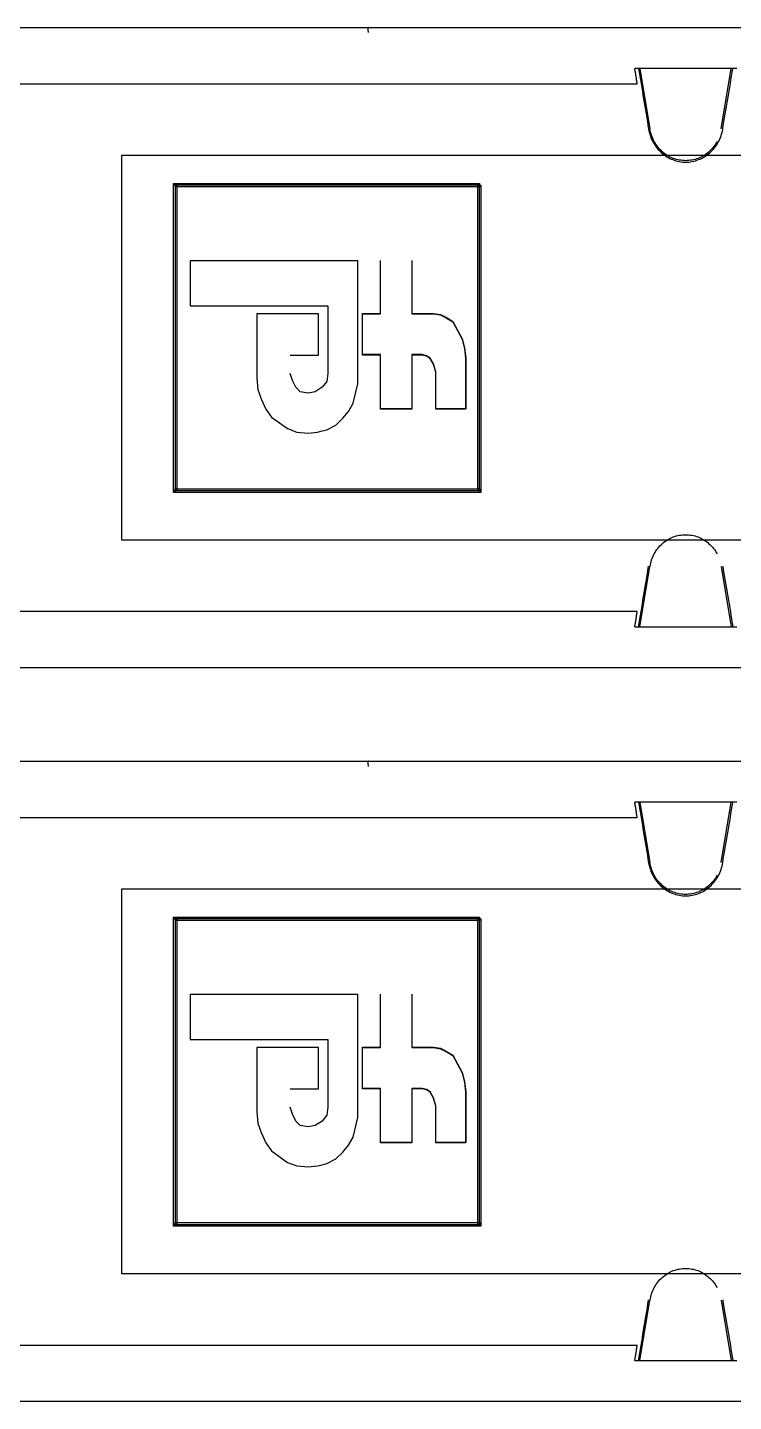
# Model space of a CAD drawing. Header units: metres. Extents: x 0 to 3575, y 0 to 842.
# Drawn here: x 248.7 to 257.15, y 284.52 to 300.96 of the extents above; entities that cross this region are included whole.
import ezdxf

# ---------------------------------------------------------------- set-up
doc = ezdxf.new("R2010")
doc.units = ezdxf.units.M
doc.layers.add('SCHEMATICS', color=7, linetype='Continuous')

msp = doc.modelspace()

# ---------------------------------------------------------------- linework, layer by layer
at = {"layer": 'SCHEMATICS', "color": 7}
for p, q in [((245.115, 300.964), (301.421, 300.964)), ((245.115, 300.964), (301.421, 300.964)), ((257.191, 300.472), (255.97, 300.472)), ((256.032, 300.472), (256.151, 299.749)), ((257.005, 299.749), (257.126, 300.472)), ((244.412, 300.288), (256, 300.288)), ((249.825, 294.828), (249.825, 299.435)), ((249.825, 299.435), (279.111, 299.435)), ((250.446, 299.077), (250.446, 299.096)), ((250.446, 299.096), (250.466, 299.096)), ((250.466, 299.077), (250.446, 299.077)), ((250.446, 295.419), (250.446, 299.077)), ((250.446, 299.077), (250.487, 299.077)), ((250.466, 299.096), (254.109, 299.096)), ((250.466, 299.096), (250.466, 299.077)), ((254.109, 299.055), (250.466, 299.055)), ((250.487, 299.077), (250.487, 295.419)), ((254.089, 295.419), (254.089, 299.077)), ((254.089, 299.077), (254.128, 299.077)), ((254.109, 299.096), (254.109, 299.055)), ((254.128, 299.077), (254.128, 295.419)), ((252.652, 298.169), (250.644, 298.169)), ((250.644, 298.169), (250.644, 297.633)), ((252.652, 296.698), (252.652, 298.169)), ((252.926, 297.541), (252.926, 298.174)), ((252.926, 297.537), (252.926, 298.169)), ((253.298, 298.174), (253.298, 297.541)), ((253.298, 298.169), (253.298, 297.537)), ((250.644, 297.633), (252.294, 297.633)), ((252.294, 297.633), (252.294, 296.822)), ((252.183, 297.537), (251.442, 297.537)), ((251.442, 297.537), (251.442, 296.766)), ((252.183, 297.042), (252.183, 297.537)), ((252.708, 297.047), (252.708, 297.541)), ((252.708, 297.541), (252.926, 297.541)), ((252.708, 297.042), (252.708, 297.537)), ((252.708, 297.537), (252.926, 297.537)), ((253.298, 297.541), (253.559, 297.541)), ((253.298, 297.537), (253.559, 297.537)), ((253.559, 297.541), (253.642, 297.527)), ((253.559, 297.537), (253.642, 297.522)), ((253.642, 297.527), (253.723, 297.486)), ((253.642, 297.522), (253.723, 297.481)), ((253.723, 297.486), (253.793, 297.445)), ((253.723, 297.481), (253.793, 297.44)), ((253.793, 297.445), (253.903, 297.238)), ((253.793, 297.44), (253.903, 297.234)), ((253.903, 297.238), (253.93, 297.129)), ((253.903, 297.234), (253.93, 297.124)), ((253.93, 297.129), (253.945, 297.004)), ((253.93, 297.124), (253.944, 297.001)), ((251.841, 297.042), (252.183, 297.042)), ((252.926, 297.047), (252.708, 297.047)), ((252.926, 297.042), (252.708, 297.042)), ((252.926, 296.4), (252.926, 297.047)), ((252.926, 296.395), (252.926, 297.042)), ((253.422, 297.047), (253.298, 297.047)), ((253.298, 297.047), (253.298, 296.4)), ((253.421, 297.042), (253.298, 297.042)), ((253.298, 297.042), (253.298, 296.395)), ((253.477, 297.028), (253.421, 297.042)), ((253.477, 297.033), (253.422, 297.047)), ((253.519, 297.004), (253.477, 297.033)), ((253.519, 297.001), (253.477, 297.028)), ((253.559, 296.936), (253.519, 297.004)), ((253.559, 296.932), (253.519, 297.001)), ((253.587, 296.841), (253.559, 296.936)), ((253.587, 296.836), (253.559, 296.932)), ((253.944, 297.001), (253.944, 296.395)), ((253.945, 297.004), (253.945, 296.4)), ((251.442, 296.766), (251.455, 296.629)), ((251.869, 296.739), (251.841, 296.822)), ((251.91, 296.657), (251.869, 296.739)), ((252.282, 296.725), (252.225, 296.657)), ((252.294, 296.822), (252.282, 296.725)), ((253.587, 296.4), (253.587, 296.841)), ((253.587, 296.395), (253.587, 296.836)), ((251.455, 296.629), (251.497, 296.519)), ((251.964, 296.601), (251.91, 296.657)), ((252.06, 296.588), (251.964, 296.601)), ((252.143, 296.601), (252.06, 296.588)), ((252.225, 296.657), (252.143, 296.601)), ((252.597, 296.465), (252.652, 296.698)), ((251.497, 296.519), (251.551, 296.395)), ((251.551, 296.395), (251.62, 296.299)), ((252.543, 296.367), (252.597, 296.465)), ((253.298, 296.4), (252.926, 296.4)), ((253.298, 296.395), (252.926, 296.395)), ((253.945, 296.4), (253.587, 296.4)), ((253.944, 296.395), (253.587, 296.395)), ((251.62, 296.299), (251.812, 296.162)), ((252.391, 296.203), (252.473, 296.285)), ((252.473, 296.285), (252.543, 296.367)), ((251.812, 296.162), (251.923, 296.12)), ((251.923, 296.12), (252.06, 296.106)), ((252.06, 296.106), (252.17, 296.12)), ((252.17, 296.12), (252.225, 296.134)), ((252.225, 296.134), (252.282, 296.148)), ((252.282, 296.148), (252.391, 296.203)), ((250.487, 295.419), (250.446, 295.419)), ((250.446, 295.398), (250.446, 295.419)), ((250.446, 295.419), (250.466, 295.419)), ((250.466, 295.398), (250.466, 295.439)), ((250.466, 295.439), (254.109, 295.439)), ((250.466, 295.419), (250.466, 295.398)), ((254.128, 295.419), (254.089, 295.419)), ((254.109, 295.439), (254.109, 295.398)), ((254.109, 295.398), (254.109, 295.419)), ((254.109, 295.419), (254.128, 295.419)), ((254.128, 295.419), (254.128, 295.398)), ((250.466, 295.398), (250.446, 295.398)), ((254.109, 295.398), (250.466, 295.398)), ((254.128, 295.398), (254.109, 295.398)), ((279.111, 294.828), (249.825, 294.828)), ((256.032, 293.788), (256.151, 294.512)), ((257.005, 294.512), (257.126, 293.788)), ((256, 293.972), (244.412, 293.972)), ((255.97, 293.788), (257.191, 293.788)), ((301.421, 293.298), (245.115, 293.298)), ((301.421, 293.298), (245.115, 293.298)), ((245.115, 292.18), (301.421, 292.18)), ((245.115, 292.18), (301.421, 292.18)), ((257.191, 291.689), (255.97, 291.689)), ((256.032, 291.689), (256.151, 290.966)), ((257.005, 290.966), (257.126, 291.689)), ((244.412, 291.505), (256, 291.505)), ((249.825, 286.044), (249.825, 290.651)), ((249.825, 290.651), (279.111, 290.651)), ((250.446, 290.294), (250.446, 290.313)), ((250.446, 290.313), (250.466, 290.313)), ((250.466, 290.313), (254.109, 290.313)), ((250.466, 290.313), (250.466, 290.294)), ((254.109, 290.313), (254.109, 290.273)), ((250.466, 290.294), (250.446, 290.294)), ((250.446, 286.636), (250.446, 290.294)), ((250.446, 290.294), (250.487, 290.294)), ((254.109, 290.273), (250.466, 290.273)), ((250.487, 290.294), (250.487, 286.636)), ((254.089, 286.636), (254.089, 290.294)), ((254.089, 290.294), (254.128, 290.294)), ((254.128, 290.294), (254.128, 286.636)), ((252.652, 289.386), (250.644, 289.386)), ((250.644, 289.386), (250.644, 288.849)), ((252.652, 287.914), (252.652, 289.386)), ((252.926, 288.758), (252.926, 289.39)), ((252.926, 288.753), (252.926, 289.386)), ((253.298, 289.39), (253.298, 288.758)), ((253.298, 289.386), (253.298, 288.753)), ((250.644, 288.849), (252.294, 288.849)), ((252.294, 288.849), (252.294, 288.038)), ((252.183, 288.753), (251.442, 288.753)), ((251.442, 288.753), (251.442, 287.983)), ((252.183, 288.259), (252.183, 288.753)), ((252.708, 288.264), (252.708, 288.758)), ((252.708, 288.758), (252.926, 288.758)), ((252.708, 288.259), (252.708, 288.753)), ((252.708, 288.753), (252.926, 288.753)), ((253.298, 288.758), (253.559, 288.758)), ((253.298, 288.753), (253.559, 288.753)), ((253.559, 288.758), (253.642, 288.744)), ((253.559, 288.753), (253.642, 288.739)), ((253.642, 288.744), (253.723, 288.703)), ((253.642, 288.739), (253.723, 288.698)), ((253.723, 288.703), (253.793, 288.662)), ((253.723, 288.698), (253.793, 288.657)), ((253.793, 288.662), (253.903, 288.456)), ((253.793, 288.657), (253.903, 288.451)), ((253.903, 288.456), (253.93, 288.346)), ((253.903, 288.451), (253.93, 288.341)), ((253.93, 288.346), (253.945, 288.222)), ((253.93, 288.341), (253.944, 288.218)), ((251.841, 288.259), (252.183, 288.259)), ((252.926, 288.264), (252.708, 288.264)), ((252.926, 288.259), (252.708, 288.259)), ((252.926, 287.616), (252.926, 288.264)), ((252.926, 287.612), (252.926, 288.259)), ((253.422, 288.264), (253.298, 288.264)), ((253.298, 288.264), (253.298, 287.616)), ((253.421, 288.259), (253.298, 288.259)), ((253.298, 288.259), (253.298, 287.612)), ((253.477, 288.245), (253.421, 288.259)), ((253.477, 288.25), (253.422, 288.264)), ((253.519, 288.222), (253.477, 288.25)), ((253.519, 288.218), (253.477, 288.245)), ((253.559, 288.152), (253.519, 288.222)), ((253.559, 288.148), (253.519, 288.218)), ((253.944, 288.218), (253.944, 287.612)), ((253.945, 288.222), (253.945, 287.616)), ((251.869, 287.955), (251.841, 288.038)), ((252.294, 288.038), (252.282, 287.942)), ((253.587, 288.056), (253.559, 288.152)), ((253.587, 288.052), (253.559, 288.148)), ((253.587, 287.616), (253.587, 288.056)), ((253.587, 287.612), (253.587, 288.052)), ((251.442, 287.983), (251.455, 287.846)), ((251.455, 287.846), (251.497, 287.735)), ((251.91, 287.873), (251.869, 287.955)), ((251.964, 287.818), (251.91, 287.873)), ((252.225, 287.873), (252.143, 287.818)), ((252.282, 287.942), (252.225, 287.873)), ((252.597, 287.681), (252.652, 287.914)), ((251.497, 287.735), (251.551, 287.612)), ((252.06, 287.804), (251.964, 287.818)), ((252.143, 287.818), (252.06, 287.804)), ((252.543, 287.584), (252.597, 287.681)), ((251.551, 287.612), (251.62, 287.515)), ((251.62, 287.515), (251.812, 287.378)), ((252.473, 287.502), (252.543, 287.584)), ((253.298, 287.616), (252.926, 287.616)), ((253.298, 287.612), (252.926, 287.612)), ((253.945, 287.616), (253.587, 287.616)), ((253.944, 287.612), (253.587, 287.612)), ((251.812, 287.378), (251.923, 287.337)), ((252.17, 287.337), (252.225, 287.35)), ((252.225, 287.35), (252.282, 287.364)), ((252.282, 287.364), (252.391, 287.419)), ((252.391, 287.419), (252.473, 287.502)), ((251.923, 287.337), (252.06, 287.323)), ((252.06, 287.323), (252.17, 287.337)), ((250.487, 286.636), (250.446, 286.636)), ((250.446, 286.615), (250.446, 286.636)), ((250.446, 286.636), (250.466, 286.636)), ((250.466, 286.615), (250.446, 286.615)), ((250.466, 286.615), (250.466, 286.657)), ((250.466, 286.657), (254.109, 286.657)), ((250.466, 286.636), (250.466, 286.615)), ((254.109, 286.615), (250.466, 286.615)), ((254.128, 286.636), (254.089, 286.636)), ((254.109, 286.657), (254.109, 286.615)), ((254.109, 286.615), (254.109, 286.636)), ((254.109, 286.636), (254.128, 286.636)), ((254.128, 286.615), (254.109, 286.615)), ((254.128, 286.636), (254.128, 286.615)), ((279.111, 286.044), (249.825, 286.044)), ((256.032, 285.005), (256.151, 285.729)), ((257.005, 285.728), (257.126, 285.005)), ((256, 285.188), (244.412, 285.188)), ((255.97, 285.005), (257.191, 285.005)), ((301.421, 284.516), (245.115, 284.516)), ((301.421, 284.516), (245.115, 284.516))]:
    msp.add_line(p, q, dxfattribs=at)
for points in [[(252.784, 300.964), (252.779, 300.962), (252.776, 300.96), (252.774, 300.955), (252.773, 300.949), (252.773, 300.943), (252.774, 300.935), (252.774, 300.928), (252.775, 300.921)], [(252.775, 300.921), (252.775, 300.918), (252.775, 300.916), (252.776, 300.914), (252.776, 300.911), (252.776, 300.909), (252.776, 300.906), (252.776, 300.904), (252.776, 300.902)], [(255.985, 300.382), (255.983, 300.393), (255.981, 300.404), (255.979, 300.416), (255.977, 300.427), (255.976, 300.438), (255.974, 300.449), (255.972, 300.461), (255.97, 300.472)], [(256, 300.288), (255.998, 300.3), (255.996, 300.312), (255.994, 300.324), (255.992, 300.335), (255.991, 300.347), (255.989, 300.359), (255.987, 300.37), (255.985, 300.382)], [(256.015, 300.472), (256.023, 300.427), (256.03, 300.382), (256.038, 300.337), (256.045, 300.291), (256.053, 300.246), (256.061, 300.201), (256.068, 300.155), (256.076, 300.109)], [(257.084, 300.109), (257.092, 300.155), (257.099, 300.2), (257.107, 300.245), (257.115, 300.291), (257.122, 300.336), (257.13, 300.382), (257.137, 300.427), (257.145, 300.472)], [(256.076, 300.109), (256.084, 300.064), (256.091, 300.019), (256.099, 299.973), (256.106, 299.928), (256.114, 299.883), (256.121, 299.837), (256.128, 299.792), (256.135, 299.746)], [(257.024, 299.746), (257.031, 299.792), (257.039, 299.837), (257.047, 299.882), (257.054, 299.928), (257.062, 299.973), (257.069, 300.018), (257.077, 300.064), (257.084, 300.109)], [(256.135, 299.746), (256.14, 299.726), (256.145, 299.706), (256.151, 299.686), (256.157, 299.666), (256.164, 299.647), (256.172, 299.628), (256.18, 299.609), (256.189, 299.591)], [(256.202, 299.598), (256.193, 299.616), (256.185, 299.634), (256.177, 299.653), (256.171, 299.672), (256.165, 299.691), (256.16, 299.71), (256.155, 299.73), (256.151, 299.749)], [(256.971, 299.591), (256.981, 299.609), (256.989, 299.628), (256.997, 299.647), (257.004, 299.666), (257.01, 299.686), (257.016, 299.706), (257.02, 299.726), (257.024, 299.746)], [(256.189, 299.591), (256.199, 299.574), (256.21, 299.557), (256.222, 299.54), (256.234, 299.524), (256.247, 299.508), (256.261, 299.493), (256.275, 299.478), (256.29, 299.464)], [(256.299, 299.476), (256.285, 299.49), (256.272, 299.503), (256.259, 299.518), (256.247, 299.533), (256.235, 299.549), (256.223, 299.565), (256.213, 299.581), (256.202, 299.598)], [(256.956, 299.598), (256.946, 299.581), (256.936, 299.565), (256.925, 299.549), (256.913, 299.533), (256.901, 299.518), (256.887, 299.503), (256.874, 299.49), (256.859, 299.476)], [(256.87, 299.464), (256.885, 299.478), (256.899, 299.492), (256.913, 299.507), (256.926, 299.523), (256.938, 299.539), (256.95, 299.556), (256.961, 299.573), (256.971, 299.591)], [(256.29, 299.464), (256.305, 299.451), (256.321, 299.439), (256.337, 299.427), (256.354, 299.416), (256.371, 299.406), (256.389, 299.397), (256.407, 299.389), (256.426, 299.382)], [(256.431, 299.396), (256.413, 299.404), (256.396, 299.412), (256.379, 299.421), (256.362, 299.431), (256.345, 299.441), (256.329, 299.452), (256.314, 299.464), (256.299, 299.476)], [(256.426, 299.382), (256.444, 299.375), (256.463, 299.369), (256.482, 299.364), (256.502, 299.359), (256.521, 299.356), (256.541, 299.353), (256.56, 299.352), (256.58, 299.351)], [(256.579, 299.369), (256.56, 299.37), (256.541, 299.371), (256.523, 299.374), (256.504, 299.377), (256.485, 299.38), (256.467, 299.385), (256.449, 299.39), (256.431, 299.396)], [(256.728, 299.396), (256.71, 299.39), (256.692, 299.385), (256.674, 299.38), (256.655, 299.377), (256.636, 299.374), (256.617, 299.371), (256.598, 299.37), (256.579, 299.369)], [(256.58, 299.351), (256.6, 299.352), (256.619, 299.353), (256.639, 299.356), (256.658, 299.359), (256.677, 299.363), (256.697, 299.368), (256.715, 299.374), (256.734, 299.382)], [(256.859, 299.476), (256.844, 299.464), (256.829, 299.452), (256.813, 299.441), (256.797, 299.431), (256.78, 299.421), (256.763, 299.412), (256.746, 299.404), (256.728, 299.396)], [(256.734, 299.382), (256.752, 299.389), (256.771, 299.397), (256.788, 299.406), (256.805, 299.416), (256.822, 299.427), (256.838, 299.438), (256.854, 299.451), (256.87, 299.464)], [(250.466, 295.419), (254.109, 295.419), (254.109, 299.077), (250.466, 299.077), (250.466, 295.419)], [(256.202, 294.663), (256.213, 294.68), (256.223, 294.697), (256.235, 294.713), (256.247, 294.728), (256.259, 294.743), (256.272, 294.758), (256.285, 294.771), (256.299, 294.784)], [(256.299, 294.784), (256.314, 294.797), (256.329, 294.809), (256.345, 294.82), (256.362, 294.831), (256.379, 294.84), (256.396, 294.849), (256.413, 294.857), (256.431, 294.865)], [(256.431, 294.865), (256.449, 294.871), (256.467, 294.877), (256.485, 294.881), (256.504, 294.885), (256.523, 294.888), (256.541, 294.89), (256.56, 294.891), (256.579, 294.891)], [(256.579, 294.891), (256.598, 294.891), (256.617, 294.89), (256.636, 294.888), (256.655, 294.885), (256.674, 294.881), (256.692, 294.877), (256.71, 294.871), (256.728, 294.865)], [(256.728, 294.865), (256.746, 294.857), (256.763, 294.849), (256.78, 294.84), (256.797, 294.831), (256.813, 294.82), (256.829, 294.809), (256.844, 294.797), (256.859, 294.784)], [(256.859, 294.784), (256.874, 294.771), (256.887, 294.758), (256.901, 294.743), (256.913, 294.728), (256.925, 294.713), (256.936, 294.697), (256.946, 294.68), (256.956, 294.663)], [(256.153, 294.512), (256.157, 294.532), (256.161, 294.551), (256.166, 294.571), (256.171, 294.59), (256.178, 294.609), (256.185, 294.627), (256.193, 294.645), (256.202, 294.663)], [(256.076, 294.152), (256.084, 294.197), (256.091, 294.243), (256.099, 294.288), (256.106, 294.333), (256.114, 294.379), (256.121, 294.424), (256.128, 294.469), (256.135, 294.515)], [(257.024, 294.515), (257.031, 294.469), (257.039, 294.424), (257.047, 294.379), (257.054, 294.333), (257.062, 294.288), (257.069, 294.243), (257.077, 294.198), (257.084, 294.153)], [(256.015, 293.788), (256.023, 293.834), (256.03, 293.879), (256.038, 293.925), (256.045, 293.97), (256.053, 294.016), (256.061, 294.061), (256.068, 294.107), (256.076, 294.152)], [(257.084, 294.153), (257.092, 294.107), (257.099, 294.062), (257.107, 294.016), (257.115, 293.97), (257.122, 293.925), (257.13, 293.879), (257.137, 293.834), (257.145, 293.788)], [(255.985, 293.881), (255.987, 293.892), (255.989, 293.904), (255.991, 293.915), (255.992, 293.927), (255.994, 293.938), (255.996, 293.949), (255.998, 293.961), (256, 293.972)], [(255.97, 293.788), (255.972, 293.8), (255.974, 293.811), (255.976, 293.823), (255.977, 293.834), (255.979, 293.846), (255.981, 293.857), (255.983, 293.869), (255.985, 293.881)], [(252.784, 292.18), (252.779, 292.179), (252.776, 292.176), (252.774, 292.172), (252.773, 292.166), (252.773, 292.159), (252.774, 292.152), (252.774, 292.144), (252.775, 292.137)], [(252.775, 292.137), (252.775, 292.135), (252.775, 292.132), (252.776, 292.13), (252.776, 292.128), (252.776, 292.126), (252.776, 292.123), (252.776, 292.121), (252.776, 292.119)], [(255.985, 291.598), (255.983, 291.61), (255.981, 291.621), (255.979, 291.633), (255.977, 291.644), (255.976, 291.655), (255.974, 291.667), (255.972, 291.678), (255.97, 291.689)], [(256.015, 291.689), (256.023, 291.644), (256.03, 291.598), (256.038, 291.553), (256.045, 291.508), (256.053, 291.462), (256.061, 291.417), (256.068, 291.371), (256.076, 291.325)], [(257.084, 291.325), (257.092, 291.371), (257.099, 291.417), (257.107, 291.462), (257.115, 291.508), (257.122, 291.553), (257.13, 291.598), (257.137, 291.644), (257.145, 291.689)], [(256, 291.505), (255.998, 291.517), (255.996, 291.528), (255.994, 291.54), (255.992, 291.552), (255.991, 291.563), (255.989, 291.575), (255.987, 291.587), (255.985, 291.598)], [(256.076, 291.325), (256.084, 291.28), (256.091, 291.235), (256.099, 291.19), (256.106, 291.145), (256.114, 291.099), (256.121, 291.054), (256.128, 291.009), (256.135, 290.964)], [(257.024, 290.964), (257.031, 291.009), (257.039, 291.054), (257.047, 291.099), (257.054, 291.144), (257.062, 291.19), (257.069, 291.235), (257.077, 291.28), (257.084, 291.325)], [(256.202, 290.815), (256.193, 290.832), (256.185, 290.851), (256.177, 290.869), (256.171, 290.889), (256.165, 290.908), (256.16, 290.927), (256.155, 290.947), (256.151, 290.966)], [(256.135, 290.964), (256.14, 290.943), (256.145, 290.923), (256.151, 290.903), (256.157, 290.883), (256.164, 290.864), (256.172, 290.845), (256.18, 290.827), (256.189, 290.809)], [(256.189, 290.809), (256.199, 290.791), (256.21, 290.773), (256.222, 290.757), (256.234, 290.74), (256.247, 290.724), (256.261, 290.709), (256.275, 290.694), (256.29, 290.681)], [(256.299, 290.693), (256.285, 290.707), (256.272, 290.72), (256.259, 290.735), (256.247, 290.749), (256.235, 290.765), (256.223, 290.781), (256.213, 290.797), (256.202, 290.815)], [(256.956, 290.815), (256.946, 290.797), (256.936, 290.781), (256.925, 290.765), (256.913, 290.749), (256.901, 290.735), (256.887, 290.72), (256.874, 290.707), (256.859, 290.693)], [(256.87, 290.68), (256.885, 290.694), (256.899, 290.708), (256.913, 290.723), (256.926, 290.739), (256.938, 290.755), (256.95, 290.772), (256.961, 290.789), (256.971, 290.807)], [(256.971, 290.807), (256.981, 290.825), (256.989, 290.844), (256.997, 290.864), (257.004, 290.883), (257.01, 290.903), (257.016, 290.923), (257.02, 290.943), (257.024, 290.964)], [(256.29, 290.681), (256.305, 290.667), (256.321, 290.655), (256.337, 290.644), (256.354, 290.633), (256.371, 290.623), (256.389, 290.614), (256.407, 290.605), (256.426, 290.598)], [(256.431, 290.614), (256.413, 290.621), (256.396, 290.629), (256.379, 290.638), (256.362, 290.647), (256.345, 290.658), (256.329, 290.669), (256.314, 290.681), (256.299, 290.693)], [(256.859, 290.693), (256.844, 290.681), (256.829, 290.669), (256.813, 290.658), (256.797, 290.647), (256.78, 290.638), (256.763, 290.629), (256.746, 290.621), (256.728, 290.614)], [(256.734, 290.597), (256.752, 290.604), (256.771, 290.613), (256.788, 290.622), (256.805, 290.632), (256.822, 290.643), (256.838, 290.655), (256.854, 290.667), (256.87, 290.68)], [(256.426, 290.598), (256.444, 290.591), (256.463, 290.585), (256.482, 290.58), (256.502, 290.576), (256.521, 290.573), (256.541, 290.57), (256.56, 290.569), (256.58, 290.569)], [(256.579, 290.586), (256.56, 290.586), (256.541, 290.588), (256.523, 290.59), (256.504, 290.593), (256.485, 290.597), (256.467, 290.602), (256.449, 290.607), (256.431, 290.614)], [(256.728, 290.614), (256.71, 290.607), (256.692, 290.602), (256.674, 290.597), (256.655, 290.593), (256.636, 290.59), (256.617, 290.588), (256.598, 290.586), (256.579, 290.586)], [(256.58, 290.569), (256.6, 290.569), (256.619, 290.57), (256.639, 290.573), (256.658, 290.576), (256.677, 290.58), (256.697, 290.585), (256.715, 290.59), (256.734, 290.597)], [(250.466, 286.636), (254.109, 286.636), (254.109, 290.294), (250.466, 290.294), (250.466, 286.636)], [(256.299, 286.002), (256.314, 286.014), (256.329, 286.026), (256.345, 286.037), (256.362, 286.048), (256.379, 286.057), (256.396, 286.066), (256.413, 286.074), (256.431, 286.082)], [(256.431, 286.082), (256.449, 286.088), (256.467, 286.093), (256.485, 286.098), (256.504, 286.101), (256.523, 286.104), (256.541, 286.106), (256.56, 286.107), (256.579, 286.108)], [(256.579, 286.108), (256.598, 286.107), (256.617, 286.106), (256.636, 286.104), (256.655, 286.101), (256.674, 286.098), (256.692, 286.093), (256.71, 286.088), (256.728, 286.082)], [(256.728, 286.082), (256.746, 286.074), (256.763, 286.066), (256.78, 286.057), (256.797, 286.048), (256.813, 286.037), (256.829, 286.026), (256.844, 286.014), (256.859, 286.002)], [(256.153, 285.729), (256.157, 285.749), (256.161, 285.768), (256.166, 285.787), (256.171, 285.806), (256.178, 285.825), (256.185, 285.844), (256.193, 285.862), (256.202, 285.88)], [(256.202, 285.88), (256.213, 285.897), (256.223, 285.914), (256.235, 285.93), (256.247, 285.945), (256.259, 285.961), (256.272, 285.975), (256.285, 285.989), (256.299, 286.002)], [(256.859, 286.002), (256.874, 285.989), (256.887, 285.975), (256.901, 285.961), (256.913, 285.945), (256.925, 285.93), (256.936, 285.914), (256.946, 285.897), (256.956, 285.88)], [(256.076, 285.369), (256.084, 285.414), (256.091, 285.46), (256.099, 285.505), (256.106, 285.55), (256.114, 285.595), (256.121, 285.64), (256.128, 285.686), (256.135, 285.731)], [(257.024, 285.732), (257.031, 285.686), (257.039, 285.641), (257.047, 285.595), (257.054, 285.55), (257.062, 285.505), (257.069, 285.46), (257.077, 285.414), (257.084, 285.369)], [(256.015, 285.005), (256.023, 285.051), (256.03, 285.096), (256.038, 285.141), (256.045, 285.187), (256.053, 285.232), (256.061, 285.278), (256.068, 285.323), (256.076, 285.369)], [(257.084, 285.369), (257.092, 285.323), (257.099, 285.278), (257.107, 285.232), (257.115, 285.187), (257.122, 285.141), (257.13, 285.096), (257.137, 285.051), (257.145, 285.005)], [(255.97, 285.005), (255.972, 285.017), (255.974, 285.028), (255.976, 285.04), (255.977, 285.051), (255.979, 285.063), (255.981, 285.074), (255.983, 285.086), (255.985, 285.097)], [(255.985, 285.097), (255.987, 285.109), (255.989, 285.12), (255.991, 285.131), (255.992, 285.143), (255.994, 285.154), (255.996, 285.166), (255.998, 285.177), (256, 285.188)]]:
    msp.add_lwpolyline(points, dxfattribs=at)

doc.saveas('drawing.dxf')
